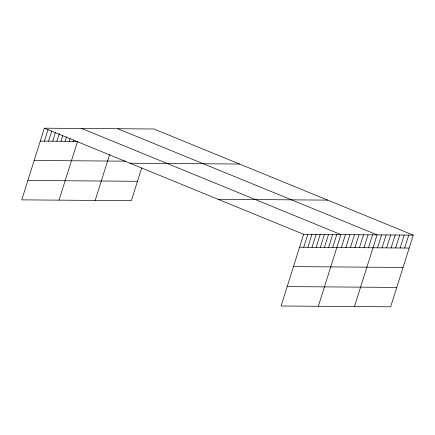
<?xml version="1.0" encoding="UTF-8"?>
<svg xmlns="http://www.w3.org/2000/svg" width="435" height="435" viewBox="0 0 435 435"><rect width="100%" height="100%" fill="white"/><g stroke="black" fill="none" stroke-linecap="round" stroke-linejoin="round"><path stroke-width="0.65" d="M413.25 235.134L303.657 234.313L281.053 305.995L390.652 306.811L413.25 235.134L153.946 129.005L44.348 128.189L21.75 199.866L131.343 200.687L141.658 167.97M44.419 141.13L48.084 129.51M48.562 141.163L51.819 130.832M52.7 141.19L55.549 132.153M56.838 141.223L59.285 133.474M60.982 141.255L62.814 135.443M65.12 141.283L66.544 136.764M69.263 141.315L70.073 138.732M73.401 141.348L73.809 140.054M59.013 200.143L77.544 141.375M95.178 200.415L109.631 154.577M303.728 247.254L307.795 234.345M307.866 247.287L311.933 234.378M312.004 247.319L316.076 234.405M316.147 247.346L320.214 234.438M320.285 247.379L324.358 234.47M324.428 247.412L328.496 234.498M328.566 247.439L332.639 234.53M332.704 247.471L336.777 234.563M318.317 306.273L340.915 234.59L81.611 128.466M341.366 247.537L345.439 234.628M345.89 247.569L349.957 234.661M350.409 247.602L354.481 234.693M354.933 247.635L359 234.726M359.451 247.673L363.524 234.759M363.97 247.705L368.043 234.797M368.494 247.738L372.561 234.829M354.481 306.539L377.085 234.862L117.776 128.738M377.536 247.803L381.604 234.895M382.055 247.841L386.128 234.927M386.574 247.874L390.646 234.965M391.098 247.906L395.165 234.998M395.616 247.939L399.689 235.03M400.14 247.972L404.207 235.063M404.659 248.004L408.731 235.096M40.281 141.098L76.951 141.375M34.164 160.493L125.677 161.173M129.918 163.212L239.516 164.028M27.867 180.476L137.46 181.292M218.087 199.295L327.68 200.111M299.584 247.227L409.177 248.042M293.473 266.617L403.066 267.433M287.171 286.6L396.763 287.415M44.348 128.189L303.657 234.313"/></g></svg>
